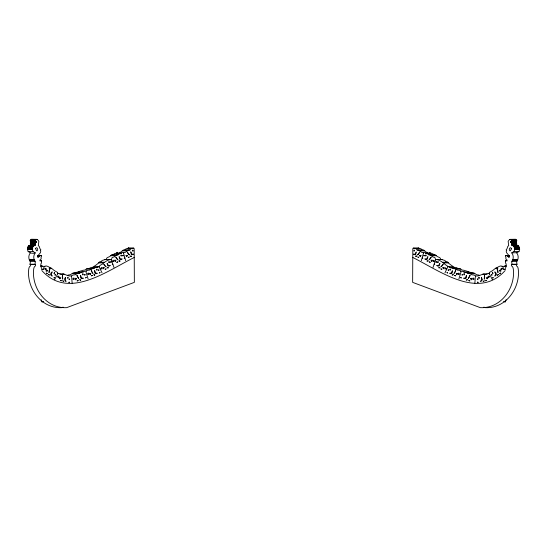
<?xml version="1.0" encoding="UTF-8"?>
<svg xmlns="http://www.w3.org/2000/svg" width="547" height="547" viewBox="0 0 547 547"><rect width="100%" height="100%" fill="white"/><g stroke="black" fill="none" stroke-linecap="round" stroke-linejoin="round"><path stroke-width="0.82" d="M62.543 275.462L62.29 276.967A1.415 1.032 -90 0 1 62.324 277.206L62.72 279.155L62.536 275.647M115.82 260.181L115.506 261.521A5.367 3.918 90 0 1 115.13 261.411L114.357 260.187L115.526 260.351A8.109 5.921 90 0 0 115.82 260.181L115.868 260.153M516.676 252.878C518.659 255.107 518.686 259.175 516.84 261.268L516.758 261.671A3.432 2.509 90 0 0 516.819 263.449L517.086 264.228L512.142 264.228L511.876 263.449A3.432 2.509 90 0 1 511.814 261.671L511.889 261.268C513.742 259.175 513.708 255.107 511.725 252.878L517.147 252.693L518.994 251.429L519.65 249.494L519.52 247.606L517.688 245.364L512.744 245.364L511.527 244.919C511.835 244.051 511.773 242.362 510.679 242.321L510.563 241.364L511.021 241.118L516.621 241.145L516.737 240.434L515.671 239.326L510.72 239.326L509.592 239.47L508.149 241.309L508.689 245.719L507.821 246.328L506.987 248.83L506.125 249.726L506.72 250.553L506.221 251.025L506.495 252.598L509.045 255.661L509.319 256.823L509.202 257.418L508.532 257.398L507.773 255.798L505.92 255.463L505.469 256.584L505.948 257.165L505.831 258.957L507.206 260.187L505.394 260.898L505.613 263.23C506.96 262.922 505.941 270.444 503.78 269.466C502.392 262.608 497.729 267.668 494.939 268.803A4.335 3.166 -90 0 0 494.652 268.898C493.291 270.286 491.274 271.49 489.476 272.379A1.272 0.93 -90 0 0 489.312 273.233L489.387 273.903M517.688 245.364L516.471 244.919C516.785 244.051 516.724 242.362 515.623 242.321L510.399 242.006M435.638 259.702L434.913 257.61A4.8 3.508 90 0 0 434.168 257.302L432.745 256.905L431.474 255.681A1.21 0.882 -90 0 0 431.152 255.681L430.831 255.052L429.347 254.717A4.301 3.138 90 0 0 428.998 254.861C427.439 253.733 425.416 252.188 423.638 252.673L421.306 260.68M440.595 259.599C441.005 256.789 437.306 257.5 436.321 255.668A1.217 0.889 -90 0 0 436.103 255.681L431.152 255.681M127.307 255.346L126.945 256.687A5.244 3.829 90 0 1 126.576 256.577L125.844 255.353L127.013 255.517A8.554 6.249 -90 0 0 127.307 255.346L127.362 255.319M442.974 267.394L443.2 268.768A5.367 3.918 -90 0 0 443.583 268.7L444.431 267.579L443.248 267.599A8.109 5.921 -90 0 1 442.974 267.394L442.926 267.36M30.324 252.878C28.341 255.107 28.314 259.175 30.16 261.268L30.242 261.671A3.432 2.509 -90 0 1 30.181 263.449L29.914 264.228L34.858 264.228L35.124 263.449A3.432 2.509 -90 0 0 35.186 261.671L35.111 261.268C33.258 259.175 33.292 255.107 35.275 252.878C32.417 254.266 26.55 252.372 27.712 248.796C27.329 247.196 28.526 245.521 30.229 245.206L30.529 244.919C29.312 241.596 33.859 241.808 36.321 242.321L36.437 241.364L35.979 241.118L30.379 241.145L30.263 240.434L31.329 239.326L36.28 239.326L37.408 239.47L38.851 241.309L38.311 245.719L39.179 246.328L40.013 248.83L40.875 249.726L40.28 250.553L40.779 251.025L40.505 252.598L37.955 255.661L37.681 256.823L37.798 257.418L38.468 257.398L39.227 255.798L41.08 255.463L41.531 256.584L41.052 257.165L41.169 258.957L39.794 260.187L41.606 260.898L41.387 263.23C40.04 262.922 41.059 270.444 43.22 269.466C44.594 262.622 49.285 267.647 52.061 268.803A4.335 3.166 90 0 1 52.348 268.898C53.661 270.355 55.746 271.449 57.524 272.379A1.272 0.93 -90 0 1 57.688 273.233L57.613 273.903M35.329 241.145L35.541 239.771L36.28 239.326M474.858 283.243L475.405 276.173M511.725 252.878L514.043 251.429L514.706 249.494L519.65 249.494M107.109 263.558L107.704 265.61A1.887 1.381 90 0 0 108.231 266.054L109.605 266.047L110.132 265.425M27.48 247.606L32.423 247.606L33.292 246.184L35.473 244.919C35.179 244.085 35.199 242.273 36.321 242.321M32.423 247.606L32.294 249.494L27.35 249.494M514.706 249.494L514.577 247.606L519.52 247.606M119.13 256.721L119.595 258.84A1.887 1.381 -90 0 0 120.087 259.346L121.455 259.504L122.022 258.95M76.416 278.471L75.855 279.832A5.34 3.904 90 0 1 75.472 279.661L74.891 278.184L76.081 278.601A9.668 7.063 90 0 0 76.416 278.471L76.471 278.444M130.754 251.907L131.136 254.02A1.771 1.292 90 0 0 131.615 254.526L132.983 254.69L133.571 254.143M433.012 267.51L435.644 259.599M65.531 277.582C64.621 279.066 65.927 281.117 66.105 281.425C64.293 281.021 64.32 278.546 65.503 277.466M67.274 275.497L67.589 275.319A5.702 4.164 -90 0 1 68.553 274.984L70.358 274.758L71.917 273.671A1.299 0.95 -90 0 1 72.204 273.698L73.414 273.172A4.226 3.091 -90 0 1 73.66 273.015C76.484 272.625 79.219 271.326 82.235 270.58A5.326 3.891 90 0 1 83.137 270.266L84.826 270.061L86.276 269.049A1.217 0.889 90 0 1 86.542 269.076L87.677 268.584A3.932 2.872 -90 0 1 87.903 268.44L88.539 268.42A3.904 2.851 90 0 1 88.86 268.618C91.677 266.225 96.04 268.228 99.062 266.738C99.773 264.673 102.617 264.734 103.554 262.922A1.217 0.889 -90 0 1 103.773 262.909C105.352 261.705 107.116 260.358 109.407 259.777A7.111 5.19 90 0 0 109.885 259.531L111.321 259.804L113.988 267.51M466.406 275.428L465.483 277.917L463.835 278.211M452.198 271.08L451.425 273.021L449.887 273.295M515.349 242.006L515.506 241.364L516.621 241.145M514.577 247.606L512.744 245.364M49.811 269.145L49.011 272.652L49.141 270.724A1.381 1.005 90 0 0 49.189 270.416L49.839 269.056M92.258 267.558C94.31 266.204 96.682 264.789 98.604 262.922A1.217 0.889 -90 0 1 98.822 262.909L103.821 262.84M106.405 259.599C105.995 256.789 109.694 257.5 110.679 255.668A1.217 0.889 90 0 1 110.897 255.681C112.32 253.295 116.682 256.502 118.398 254.492C120.019 253.692 121.68 252.092 123.362 252.673L125.694 260.68M111.362 259.702L112.087 257.61A4.8 3.508 -90 0 1 112.832 257.302L114.255 256.905L115.526 255.681A1.21 0.882 -90 0 1 115.848 255.681L116.169 255.052L117.653 254.717A4.301 3.138 -90 0 1 118.002 254.861L118.118 254.861M458.919 278.881L460.984 272.057L460.629 271.025L459.815 270.58A5.326 3.891 90 0 0 458.912 270.266L457.23 270.061L455.774 269.049A1.217 0.889 -90 0 0 455.507 269.076L454.379 268.584A3.932 2.872 90 0 0 454.154 268.44L453.518 268.42A3.904 2.851 -90 0 0 453.196 268.618C449.518 267.319 446.345 265.869 443.446 262.922A1.217 0.889 90 0 0 443.227 262.909C441.661 261.671 439.884 260.345 437.593 259.777A7.111 5.19 -90 0 1 437.115 259.531L435.679 259.804M34.858 264.228L35.528 264.557L35.589 265.486A5.381 3.932 90 0 1 35.35 265.945C33.483 267.032 33.791 269.391 33.449 271.271C32.711 289.78 46.857 308.563 66.611 307.674L134.357 282.361L134.2 249.644C134.343 246.882 133.092 248.55 131.588 248.639A2.53 1.846 -90 0 0 130.528 249.186L129.824 250.047L128.777 249.972A3.576 2.612 90 0 0 128.518 250.184L127.533 250.861L122.59 250.861A1.231 0.896 -90 0 0 122.248 250.854L120.88 252.099L119.342 252.447M94.638 270.615L94.768 272.775A1.634 1.19 90 0 0 95.178 273.343L96.511 273.705L97.161 273.254M122.59 250.861L123.574 250.184A3.576 2.612 90 0 1 123.834 249.972L129.824 250.047M80.518 275.346L80.648 277.657A1.737 1.272 90 0 0 81.093 278.266L82.515 278.649L83.212 278.163M497.189 269.145L497.989 272.652L497.859 270.724A1.381 1.005 -90 0 1 497.811 270.416L497.161 269.056M105.188 269.493L105.256 269.322A2.892 2.113 -90 0 1 105.407 269.076L106.207 268.844L105.222 269.397M506.078 299.756L505.209 302.081L503.609 301.486M415.98 252.468L415.029 254.15L413.47 254.198M469.982 275.373L469.668 276.645A1.832 1.34 90 0 0 469.483 276.898L468.266 278.43L470.064 275.203M455.672 270.553L455.289 271.873A1.716 1.258 -90 0 0 455.159 272.057L454.01 273.486L455.706 270.478M427.781 256.789L426.571 258.963L424.978 258.95M116.839 262.41L116.921 262.245A2.892 2.113 90 0 1 117.085 262.02L117.899 261.883L116.88 262.314M128.251 257.575L128.34 257.418A3.104 2.27 -90 0 1 128.511 257.186L129.331 257.056L128.299 257.48M444.984 272.796L447.754 266.991M78.324 272.057C81.804 272.563 84.149 271.462 87.185 270.58A5.326 3.891 -90 0 1 88.088 270.266L89.77 270.061L91.226 269.049A1.217 0.889 -90 0 1 91.493 269.076L92.621 268.584A3.932 2.872 -90 0 1 92.846 268.44L93.482 268.42A3.904 2.851 -90 0 1 93.804 268.618L95.219 267.592L97.202 267.558M59.896 274.054L64.02 274.054L64.587 274.485A4.602 3.364 -90 0 1 64.861 274.478C67.103 275.223 70.221 277.083 72.532 275.319A5.702 4.164 90 0 1 73.503 274.984L75.308 274.758L76.867 273.671A1.299 0.95 -90 0 1 77.148 273.698L78.365 273.172A4.226 3.091 -90 0 1 78.604 273.015C80.252 273.644 81.339 271.216 83.267 272.057M439.802 263.613L438.455 265.63L436.868 265.425M54.577 279.736L57.777 273.596M52.115 272.071L51.172 274.403L52.074 275.962M419.487 252.406L418.995 253.589A1.873 1.367 -90 0 0 418.852 253.746L417.546 254.998L419.576 252.263M494.926 275.962L495.828 274.403L494.885 272.071M512.142 264.228L511.472 264.557L511.411 265.486A5.381 3.932 -90 0 0 511.65 265.945C513.517 267.032 513.209 269.391 513.551 271.271C514.289 289.78 500.143 308.563 480.389 307.674L412.643 282.361L412.8 249.644C412.657 246.882 413.908 248.55 415.412 248.639A2.53 1.846 -90 0 1 416.472 249.186L417.176 250.047L418.223 249.972A3.576 2.612 -90 0 1 418.482 250.184L419.467 250.861L424.41 250.861A1.231 0.896 90 0 1 424.752 250.854L426.181 252.14L427.658 252.447M517.086 264.228L516.423 264.557L516.354 265.486A5.381 3.932 90 0 0 516.6 265.945C518.467 267.032 518.153 269.391 518.494 271.271C519.24 289.78 505.093 308.563 485.333 307.674L483.89 307.134M431.084 257.234L430.605 258.369A2.003 1.463 90 0 0 430.4 258.574L429.053 259.818L431.18 257.09M101.14 261.678L102.07 260.475L104.456 259.777A7.111 5.19 -90 0 0 104.942 259.531L105.496 259.538M86.371 271.025L86.016 272.057L88.081 278.881M91.479 275.866L91.534 275.784A3.261 2.379 -90 0 1 91.78 275.524L92.607 275.517L91.534 275.784M98.822 262.909L99.11 262.245L100.566 261.733M443.063 264.447L442.516 265.521A2.003 1.463 -90 0 0 442.297 265.705L440.875 266.779L443.166 264.317M124.88 250.047L125.584 249.186A2.53 1.846 -90 0 1 126.644 248.639L133.024 248.461M505.154 270.553C478.591 300.166 440.349 271.182 412.643 257.391M113.174 254.861C114.767 252.044 118.788 253.856 121.181 253.302M116.237 253.302L117.065 252.324L117.933 252.406M511.671 241.145L511.459 239.771L510.72 239.326M36.601 242.006L30.899 242.294L35.842 242.294M128.08 248.461L128.244 247.921L128.777 248.023M418.223 248.023L420.356 248.639A2.53 1.846 -90 0 1 421.416 249.186L422.12 250.047L423.166 249.972A3.576 2.612 -90 0 1 423.426 250.184L424.472 250.854M104.026 267.394L103.8 268.768A5.367 3.918 90 0 1 103.417 268.7L102.569 267.579L103.752 267.599A8.109 5.921 90 0 0 104.026 267.394L104.074 267.36M103.937 264.447L106.125 266.779L104.703 265.705A2.003 1.463 90 0 0 104.539 265.562L103.882 264.379M47.445 270.854L46.215 271.339A3.419 2.496 90 0 1 46.071 270.922L46.611 269.466L47.138 270.683A8.745 6.386 90 0 0 47.445 270.854L47.5 270.881M504.327 266.15L505.325 265.657L506.207 265.883M500.621 273.138L499.63 273.821L500.218 273.11A4.294 3.138 90 0 1 500.567 273.09M115.916 257.234L117.947 259.818L116.6 258.574A2.003 1.463 -90 0 0 116.449 258.416L115.82 257.09M127.513 252.406L129.454 254.998L128.148 253.746A1.873 1.367 -90 0 0 128.005 253.589L127.465 252.331M123.294 252.83L125.762 252.14L127.191 250.854A1.231 0.896 -90 0 1 127.478 250.854L127.533 250.861M134.357 257.391C106.651 271.182 68.409 300.166 41.846 270.553M499.5 270.881L499.555 270.854A8.745 6.386 -90 0 0 499.862 270.683L500.389 269.466L500.929 270.922A3.419 2.496 -90 0 1 500.785 271.339L499.555 270.854M52.122 271.955C50.413 272.556 50.05 275.852 52.136 275.968M77.018 275.373L78.734 278.43L77.517 276.898A1.832 1.34 -90 0 0 77.38 276.7L76.936 275.203M91.37 270.635L92.99 273.486L91.841 272.057A1.716 1.258 90 0 0 91.711 271.873L91.294 270.478M487.103 274.054L482.98 274.054L482.413 274.485A4.602 3.364 90 0 0 482.139 274.478C479.897 275.223 476.779 277.083 474.468 275.319A5.702 4.164 90 0 0 473.497 274.984L471.692 274.758L470.133 273.671A1.299 0.95 -90 0 0 469.852 273.698L468.635 273.172A4.226 3.091 90 0 0 468.396 273.015C465.798 273.015 463.466 271.107 460.629 271.025M40.793 265.883L41.675 265.657L42.673 266.15M429.067 252.406C431.344 253.179 434.106 254.43 436.103 255.681M43.651 301.486L42.057 302.081L41.189 299.756M63.11 307.134L61.667 307.674C41.811 308.576 27.576 289.561 28.547 270.97C28.827 269.165 28.629 266.97 30.4 265.945A5.381 3.932 -90 0 0 30.646 265.486L30.577 264.557L29.914 264.228M455.391 269.042L460.458 269.076A1.217 0.889 -90 0 1 460.724 269.049L462.174 270.061L463.863 270.266A5.326 3.891 -90 0 1 464.765 270.58C467.794 271.271 470.523 272.707 473.34 273.015A4.226 3.091 90 0 1 473.586 273.172L474.796 273.698A1.299 0.95 -90 0 1 475.083 273.671L476.642 274.758L478.447 274.984A5.702 4.164 90 0 1 479.411 275.319L479.726 275.497M455.466 275.784L454.393 275.517L455.22 275.524A3.261 2.379 90 0 1 455.466 275.784L455.521 275.866M449.798 267.558L456.396 267.517L458.14 268.618A3.904 2.851 -90 0 1 458.461 268.42L459.097 268.44A3.932 2.872 90 0 1 459.323 268.584L460.403 269.097M486.666 280.488L485.538 280.816L486.283 280.331A4.171 3.05 90 0 1 486.625 280.426M77.175 280.973L78.337 280.604L77.448 280.611A3.514 2.571 -90 0 0 77.182 280.891M419.467 250.861L419.522 250.854A1.231 0.896 90 0 1 419.809 250.854L421.238 252.14L423.706 252.83M418.701 257.48L417.723 256.974L418.489 257.186A3.104 2.27 90 0 1 418.66 257.418L418.749 257.575M430.12 262.314L429.101 261.883L429.915 262.02A2.892 2.113 -90 0 1 430.079 262.245L430.161 262.41M484.464 275.647L484.28 279.155L484.676 277.206A1.415 1.032 90 0 1 484.71 276.967L484.457 275.462M446.434 261.733L447.89 262.245L448.178 262.909A1.217 0.889 -90 0 1 448.396 262.922C450.318 264.789 452.69 266.204 454.742 267.558M515.671 239.326L509.592 239.47M489.312 273.233L485.654 274.225L483.992 274.074A1.08 0.793 -90 0 0 483.712 274.232L482.98 274.054M64.02 274.054L63.288 274.232A1.08 0.793 -90 0 0 63.008 274.074L61.346 274.225L57.688 273.233M30.379 241.145L36.437 241.364M494.864 275.968C496.949 275.852 496.587 272.556 494.878 271.955M441.778 269.397L440.793 268.844L441.593 269.076A2.892 2.113 90 0 1 441.744 269.322L441.812 269.493M110.097 265.493L108.545 265.63L107.198 263.613M441.504 259.538L442.058 259.531A7.111 5.19 90 0 0 442.544 259.777L444.93 260.475L445.86 261.678M94.487 275.182L93.715 274.683L94.946 274.84A0.964 0.704 90 0 1 94.487 275.182M37.408 239.47L31.329 239.326M30.591 239.771L35.541 239.771M511.459 239.771L516.409 239.771M30.263 240.434L35.213 240.434M511.787 240.434L516.737 240.434M30.222 240.967L35.172 240.967M511.828 240.967L516.778 240.967M510.563 241.364L515.506 241.364M511.226 242.342L516.177 242.342L510.679 242.321M30.741 242.519L35.685 242.519M511.315 242.519L516.259 242.519M30.386 243.62L35.329 243.62M511.671 243.62L516.614 243.62M30.242 243.723L35.193 243.723M511.807 243.723L516.758 243.723M30.516 244.523L35.466 244.523M511.534 244.523L516.484 244.523M30.529 244.919L35.473 244.919M511.527 244.919L516.471 244.919M30.229 245.206L35.172 245.206M511.828 245.206L516.771 245.206M29.312 245.364L34.256 245.364M28.895 245.918L33.846 245.918M513.154 245.918L518.105 245.918M28.793 246.041L33.736 246.041M513.264 246.041L518.207 246.041M28.341 246.184L33.292 246.184M513.708 246.184L518.659 246.184M28.205 246.335L33.148 246.335M513.852 246.335L518.795 246.335M28.239 246.471L33.189 246.471M513.811 246.471L518.761 246.471M28.212 246.786L33.155 246.786M513.845 246.786L518.788 246.786M27.692 247.524L32.635 247.524M514.365 247.524L519.308 247.524M128.244 247.921L133.304 247.989M413.696 247.989L418.756 247.921M27.712 248.037L32.656 248.037M514.344 248.037L519.288 248.037M27.76 248.386L32.711 248.386M413.976 248.461L418.92 248.461M514.289 248.386L519.24 248.386M27.548 249.295L32.499 249.295M514.501 249.295L519.452 249.295M417.176 250.047L422.12 250.047M122.856 250.273L128.518 250.184M418.482 250.184L424.144 250.273M28.006 251.429L32.957 251.429L35.275 252.878M514.043 251.429L518.994 251.429M116.361 253.247L121.304 253.247M425.696 253.247L430.639 253.247M425.819 253.302L430.762 253.302M428.882 254.861L433.826 254.861M111.226 255.052L116.778 255.025M430.222 255.025L435.774 255.052M37.579 255.476L41.08 255.463M505.92 255.463L509.421 255.476M37.497 255.565L39.972 255.565M110.952 255.62L115.902 255.62M431.098 255.62L436.048 255.62M507.028 255.565L509.503 255.565M37.408 255.743L41.182 255.675M110.897 255.681L115.848 255.681M505.818 255.675L509.592 255.743M37.579 255.798L39.227 255.798M507.773 255.798L509.421 255.798M37.463 255.948L39.111 255.948M507.889 255.948L509.537 255.948M37.394 256.256L39.042 256.256M507.958 256.256L509.606 256.256M104.942 259.531L109.885 259.531M437.115 259.531L442.058 259.531M29.374 259.804L34.317 259.804M512.683 259.804L517.626 259.804M29.319 259.955L34.27 259.955M512.73 259.955L517.681 259.955M29.353 260.304L34.297 260.304M512.703 260.304L517.647 260.304M29.504 260.721L34.454 260.721M512.546 260.721L517.496 260.721M39.958 260.898L41.606 260.898M505.394 260.898L507.042 260.898M30.16 261.268L35.111 261.268M511.889 261.268L516.84 261.268M99.11 262.245L104.053 262.245M442.947 262.245L447.89 262.245M443.179 262.84L448.178 262.909M30.577 264.557L35.528 264.557M511.472 264.557L516.423 264.557M40.84 266.362L44.963 266.362M502.037 266.362L506.16 266.362M94.241 266.669L99.185 266.669M447.815 266.669L452.759 266.669M49.121 268.187L51.596 268.187M495.404 268.187L497.879 268.187M49.305 268.297L50.953 268.297M496.047 268.297L497.695 268.297M87.014 268.522L91.958 268.522M455.042 268.522L459.986 268.522M87.677 268.584L93.92 268.632M453.08 268.632L459.323 268.584M86.597 269.097L91.609 269.042M41.565 269.466L43.22 269.466M503.78 269.466L505.435 269.466M463.733 272.057L468.676 272.057M72.71 273.11L78.365 273.172M468.635 273.172L474.29 273.11M74.809 273.22L79.759 273.22M467.241 273.22L472.191 273.22M72.259 273.719L77.271 273.657M469.729 273.657L474.741 273.719M121.988 259.005L120.429 258.963L119.219 256.789M133.53 254.198L131.971 254.15L130.836 251.976M83.165 278.211L81.517 277.917L80.594 275.428M97.113 273.295L95.575 273.021L94.713 270.697M469.825 280.973L468.663 280.604L469.552 280.611A3.514 2.571 90 0 1 469.818 280.891M60.334 280.488L61.462 280.816L60.717 280.331A4.171 3.05 -90 0 0 60.375 280.426M470.529 278.444L470.584 278.471A9.668 7.063 -90 0 0 470.919 278.601L472.109 278.184L471.528 279.661A5.34 3.904 90 0 1 471.145 279.832L470.584 278.471M419.638 255.319L419.693 255.346A8.554 6.249 90 0 0 419.987 255.517L421.156 255.353L420.424 256.577A5.244 3.829 90 0 1 420.055 256.687L419.693 255.346M431.132 260.153L431.18 260.181A8.109 5.921 -90 0 0 431.474 260.351L432.643 260.187L431.87 261.411A5.367 3.918 -90 0 1 431.494 261.521L431.18 260.181M46.379 273.138L47.37 273.821L46.782 273.11A4.294 3.138 -90 0 0 46.433 273.09M481.497 277.466L482.345 279.79L480.977 281.445L480.396 281.288L481.798 279.859L481.469 277.582M449.839 273.254L450.489 273.705L451.822 273.343A1.634 1.19 -90 0 0 452.232 272.775L452.362 270.615M463.788 278.163L464.485 278.649L465.907 278.266A1.737 1.272 -90 0 0 466.352 277.657L466.482 275.346M413.429 254.143L414.017 254.69L415.385 254.526A1.771 1.292 -90 0 0 415.864 254.02L416.246 251.907M425.012 259.005L425.73 259.538L426.913 259.346A1.887 1.381 90 0 0 427.405 258.84L427.87 256.721M32.294 249.494L32.957 251.429M436.903 265.493L437.579 266.102L438.769 266.054A1.887 1.381 -90 0 0 439.296 265.61L439.891 263.558M489.223 273.596L492.423 279.736M99.246 266.991L102.015 272.796M31.494 241.364L31.651 242.006M71.595 276.173L72.142 283.243M63.008 274.074A1.08 0.793 90 0 1 63.288 274.232M132.695 250.649C132.333 252.092 133.926 250.752 132.682 250.054A9.6 7.008 -90 0 0 132.689 250.348L132.695 250.649M478.851 277.322C478.926 279.414 480.034 277.985 478.851 277.322M112.538 261.213L113.27 261.398A23.904 17.463 -90 0 0 113.865 261.398A7.822 5.716 90 0 1 113.687 261.076L113.284 260.14L112.538 261.213M73.236 278.464L72.744 279.073L73.51 279.353A25.388 18.543 90 0 0 74.139 279.442A7.227 5.279 -90 0 1 74.002 279.079L73.736 278.02A1.62 1.183 90 0 0 73.462 278.143L73.236 278.464M89.359 273.309L89.934 274.628A5.012 3.665 90 0 0 90.296 274.792L90.864 273.5A9.012 6.585 90 0 1 90.501 273.644L89.359 273.309M124.716 257.993L124.176 258.478A4.137 3.022 90 0 1 124.34 258.109L124.716 257.993M492.321 272.618C492.683 274.485 493.818 273.247 492.321 272.618M438.065 262.218C438.215 263.592 436.868 261.822 438.161 261.487A9.723 7.104 90 0 1 438.12 261.774L438.065 262.218M88.443 273.24L88.559 274.081A6.769 4.944 90 0 0 88.689 274.423A23.774 17.367 -90 0 1 88.101 274.334L87.383 274.081L88.053 273.206A1.511 1.101 90 0 1 88.306 273.097L88.443 273.24M425.969 255.456C426.277 256.912 424.739 255.538 426.01 254.868A9.723 7.104 -90 0 1 425.99 255.162L425.969 255.456M112.757 264.263L112.244 264.7A4.137 3.022 -90 0 1 112.388 264.31L112.757 264.263M498.372 274.375L497.449 275.244L498.372 274.375M59.206 277.767L59.445 278.478A3.986 2.913 -90 0 0 59.691 278.833L60.799 277.972A9.661 7.056 -90 0 1 60.396 277.897L59.568 276.912L59.206 277.767M414.311 250.348C414.729 251.887 413.142 251.169 414.318 250.054A9.6 7.008 90 0 1 414.311 250.348M489.613 276.543L489.086 277.179A20.506 14.981 90 0 1 488.594 277.589A6.407 4.677 -90 0 0 488.553 277.206L488.341 276.167A1.655 1.21 -90 0 1 488.621 276.126L489.613 276.543M99.978 272.611L99.363 273.103A4.779 3.494 90 0 1 99.588 272.768L99.978 272.611M86.235 277.473L85.571 277.999A5.155 3.767 90 0 1 85.811 277.637L86.235 277.473M121.037 255.606C120.784 256.933 122.234 255.408 121.044 254.909A9.723 7.104 90 0 0 121.01 255.162L121.037 255.606M45.996 268.502L45.463 269.377A7.173 5.238 -90 0 0 45.326 269.733A16.991 12.417 -90 0 1 44.963 269.172L44.628 268.392L45.688 268.317A1.511 1.108 -90 0 1 45.948 268.447L45.996 268.502M511.438 248.837L510.474 250.649A1.839 1.347 -90 0 1 509.995 250.888C507.944 249.774 510.679 245.706 511.438 248.837M62.809 280.755L63.596 281.589A1.265 0.923 -90 0 0 63.883 281.493L62.809 280.755M434.25 264.153L434.756 264.7A4.137 3.022 90 0 0 434.612 264.31L434.25 264.153M457.641 273.384L457.066 274.628A5.012 3.665 -90 0 1 456.704 274.792L456.184 273.521A9.012 6.585 -90 0 0 456.499 273.644L457.641 273.384M108.935 262.348C108.921 263.586 110.056 261.664 108.839 261.487A9.723 7.104 -90 0 0 108.88 261.774L108.935 262.348M446.174 268.809L445.429 268.912A23.904 17.463 90 0 1 444.841 268.837A7.822 5.716 -90 0 0 445.039 268.543L445.497 267.654L446.174 268.809M101.147 268.037L100.833 268.885L101.571 268.912A23.904 17.463 -90 0 0 102.159 268.837A7.822 5.716 90 0 1 101.961 268.543L101.612 267.647L101.147 268.037M477.955 278.71L477.893 279.688L477.353 279.394L477.955 278.71M433.539 260.42L433.313 261.076A7.822 5.716 -90 0 1 433.135 261.398A23.904 17.463 90 0 0 433.73 261.398C435.097 261.917 433.819 259.572 433.539 260.42M96.73 269.493C96.142 270.943 97.865 270.122 96.771 269.069A9.696 7.084 -90 0 0 96.737 269.363L96.73 269.493M82.761 274.136C82.125 275.667 83.978 274.826 82.802 273.678A10.427 7.617 90 0 0 82.775 273.992L82.761 274.136M54.625 277.719L54.194 278.115L53.804 277.712A7.084 5.176 90 0 1 54.194 277.65L54.625 277.719M35.582 248.605L36.526 250.649A1.839 1.347 90 0 0 37.005 250.888C38.844 249.952 36.717 245.822 35.582 248.605M422.298 257.897L422.824 258.478A4.137 3.022 -90 0 0 422.66 258.109L422.325 257.822M473.141 278.526L472.998 279.079A7.227 5.279 -90 0 1 472.861 279.442A25.388 18.543 -90 0 0 473.49 279.353L474.256 279.073L473.538 278.143A1.62 1.183 -90 0 0 473.264 278.02L473.141 278.526M58.467 277.055L58.447 277.206A6.407 4.677 90 0 0 58.406 277.589A20.506 14.981 -90 0 1 57.914 277.179L57.387 276.543L58.379 276.126A1.655 1.21 90 0 1 58.659 276.167L58.467 277.055M458.571 273.568L458.441 274.081A6.769 4.944 -90 0 1 458.311 274.423A23.774 17.367 90 0 0 458.899 274.334L459.617 274.081L458.947 273.206A1.511 1.101 -90 0 0 458.694 273.097L458.571 273.568M484.198 280.83L483.404 281.589A1.265 0.923 -90 0 1 483.117 281.493L484.198 280.83M48.642 274.279C48.669 275.9 50.584 275.079 48.642 274.279M467.48 279.708L466.653 280.242A1.012 0.738 -90 0 1 466.283 280.037A1.039 0.759 -90 0 1 466.16 279.873L467.48 279.708M453.285 274.683L452.513 275.182A0.944 0.691 -90 0 1 452.061 274.847L453.285 274.683M477.552 282.136L477.859 282.655L478.338 282.396A6.509 4.759 90 0 0 477.982 282.211L477.552 282.136M460.786 277.384L460.882 277.965L461.429 277.999A5.155 3.767 -90 0 0 461.189 277.637L460.786 277.384M447.036 272.536L447.637 273.103A4.779 3.494 -90 0 0 447.412 272.768L447.036 272.536M55.165 274.314L54.96 275.264L55.555 275.162L55.165 274.314M487.801 277.89L487.555 278.478A3.986 2.913 90 0 1 487.309 278.833L486.262 277.965A9.661 7.056 90 0 0 486.604 277.897L487.432 276.912L487.801 277.89M69.462 282.211L69.141 282.655L68.662 282.396A6.509 4.759 -90 0 1 69.018 282.211L69.462 282.211M54.679 272.693C54.064 274.656 53.394 272.96 54.679 272.693M502.392 268.474L502.037 269.172A16.991 12.417 90 0 1 501.674 269.726A7.173 5.238 90 0 0 501.537 269.377L501.052 268.447A1.511 1.108 -90 0 1 501.312 268.317L502.392 268.474M416.677 256.071L415.843 256.454A0.882 0.65 -90 0 1 415.433 256.044L416.677 256.071M428.144 260.898L427.173 261.213A0.827 0.602 90 0 1 426.906 260.864L428.144 260.898M111.178 261.876L110.966 262.478L110.35 261.835L111.178 261.876M439.904 267.743L438.913 267.941A0.827 0.602 -90 0 1 438.667 267.565L439.904 267.743M123.294 255.531L123.041 256.105L122.466 255.394L123.294 255.531M491.835 274.314L491.445 275.162L492.04 275.264L491.835 274.314M464.15 273.726C463.145 275.093 464.888 275.51 464.225 273.992A10.427 7.617 -90 0 0 464.198 273.678L464.15 273.726M450.181 269.117C449.251 270.382 450.858 270.786 450.263 269.363A9.696 7.084 90 0 0 450.229 269.069L450.181 269.117M462.721 274.471L462.229 275.312L461.866 274.744L462.721 274.471M448.848 269.815L448.39 270.601L448.055 270.068L448.848 269.815M67.903 277.623C66.666 279.449 69.018 277.103 67.903 277.623M85.134 274.744L84.771 275.312L84.279 274.471L85.134 274.744M98.945 270.068L98.61 270.601L98.152 269.815L98.945 270.068M493.196 277.712C493.093 278.724 491.787 277.459 492.806 277.65A7.084 5.176 90 0 1 493.196 277.712M424.534 255.394L423.959 256.105L423.706 255.531L424.534 255.394M436.65 261.835L436.034 262.478L435.822 261.876L436.65 261.835M108.087 267.941L107.096 267.743L108.333 267.565A0.827 0.602 -90 0 1 108.087 267.941M69.647 279.394L69.107 279.688L69.045 278.71L69.647 279.394M119.827 261.213L118.856 260.898L120.094 260.864A0.827 0.602 -90 0 1 119.827 261.213M131.157 256.454L130.323 256.071L131.567 256.044A0.882 0.65 -90 0 1 131.157 256.454M80.347 280.242L79.52 279.708L80.84 279.873A1.039 0.759 90 0 1 80.717 280.037A1.012 0.738 -90 0 1 80.347 280.242"/></g></svg>
